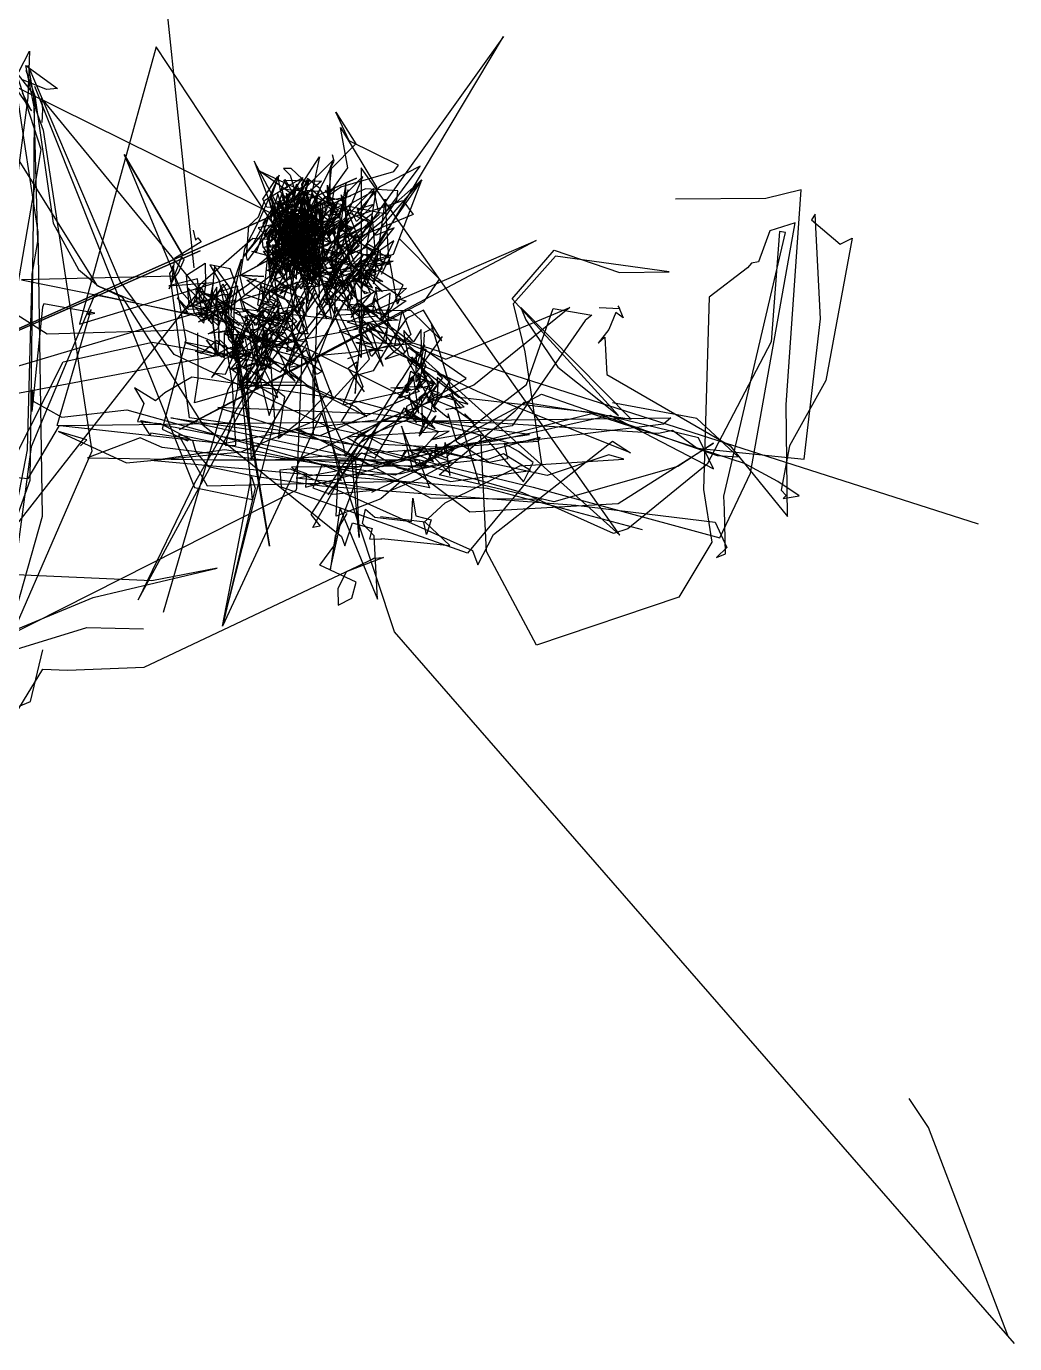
# Model space of a CAD drawing. Header units: millimetres. Extents: x 4845953 to 5827317, y 2078741 to 4456340.
# Drawn here: x 5827025.6 to 5827316.6, y 2078741.2 to 2079129.3 of the extents above; entities that cross this region are included whole.
import ezdxf

# ---------------------------------------------------------------- set-up
doc = ezdxf.new("R2010")
doc.units = ezdxf.units.MM
doc.layers.add('GPX-TRACKS', color=7, linetype='CONTINUOUS')

msp = doc.modelspace()

# ---------------------------------------------------------------- linework, layer by layer
at = {"layer": 'GPX-TRACKS'}
for points in [[(5827075, 2079058.19), (5827049.28, 2079303.8)], [(5826918.72, 2079163.02), (5827112.24, 2079067.11), (5827114.38, 2079066.93), (5827118.24, 2079071.42), (5827121.36, 2079070.18), (5827117.82, 2079068.68), (5827118.1, 2079074.81), (5827115.25, 2079074.91), (5827118.73, 2079076.84), (5827119.41, 2079077.06), (5827120.03, 2079070.37), (5827120.82, 2079069.46), (5827117.45, 2079072.05), (5827112.91, 2079069.81), (5827107.98, 2079072.18), (5827109.65, 2079072.39), (5827108.23, 2079074.22), (5827108.57, 2079071.74), (5827106.57, 2079071.42), (5827113.95, 2079072.01), (5827115.04, 2079070.21), (5827117.72, 2079071.64), (5827112.74, 2079067.06), (5827108.78, 2079064.81), (5827109.05, 2079060.2), (5827107.57, 2079065.57), (5827111.37, 2079062.49), (5827107.48, 2079070.43), (5827109.28, 2079067.73), (5827104.81, 2079066.19), (5827106.26, 2079064.93), (5827110.58, 2079070.38), (5827108.99, 2079069.14), (5827109.14, 2079069.32), (5827108.76, 2079070), (5827109.34, 2079070.2), (5827107, 2079073.55), (5827107.35, 2079070.03), (5827105.13, 2079067.95), (5827107.35, 2079069.24), (5827107.62, 2079071.09), (5827106.06, 2079069.91), (5827103.11, 2079069.98), (5827106.57, 2079068.25), (5827106.59, 2079064.77), (5827104.34, 2079061.29), (5827104.56, 2079063.42), (5827103.4, 2079061.28), (5827107.96, 2079062.21), (5827102.25, 2079065.58), (5827104.33, 2079063.97), (5827105.89, 2079062.04), (5827108.92, 2079065.42), (5827107.87, 2079063.4), (5827105.09, 2079066.49), (5827104.27, 2079064.65), (5827107.37, 2079058.53), (5827112.36, 2079055.39), (5827110.17, 2079065.97), (5827113.56, 2079066.53), (5827106.5, 2079066.21), (5827102.83, 2079071.76), (5827102.19, 2079074.67), (5827107.44, 2079072.65), (5827103.75, 2079073.35), (5827106.37, 2079070.3), (5827102.93, 2079068.83), (5827102.17, 2079066.65), (5827104.51, 2079064.33), (5827107.05, 2079065.19), (5827108.64, 2079061.98), (5827108.61, 2079061.92), (5827111.88, 2079065.56), (5827106.77, 2079066.14), (5827107.92, 2079062.42), (5827106.53, 2079062.33), (5827110.43, 2079068.16), (5827107.91, 2079069.41), (5827117.66, 2079073.44), (5827114.26, 2079076.39), (5827112.86, 2079077.1), (5827103.28, 2079071.6), (5827106.16, 2079070.03), (5827106.11, 2079070.09), (5827105.79, 2079065.28), (5827098.96, 2079056.78), (5827098.99, 2079054.98), (5827102.24, 2079051.97), (5827099.06, 2079054.95), (5827100.97, 2079055.6), (5827102.25, 2079056.27), (5827098.92, 2079064.44), (5827101.93, 2079071.05), (5827102.05, 2079066.96), (5827100.17, 2079066.18), (5827103.71, 2079069.57), (5827107.32, 2079072.2), (5827107.44, 2079067.59), (5827102.9, 2079065.47), (5827102.33, 2079065.7), (5827099.36, 2079068.12), (5827099.76, 2079069.03), (5827101.29, 2079066.76), (5827101.53, 2079063.19), (5827103.85, 2079065.3), (5827105.48, 2079068.89), (5827104.94, 2079073.63), (5827102.56, 2079072.07), (5827097.96, 2079075.97), (5827098.18, 2079076.63), (5827099.67, 2079073.82), (5827097.68, 2079067.64), (5827097.92, 2079066.88), (5827098.66, 2079069.42), (5827102.17, 2079066.59), (5827100.95, 2079064.24), (5827098.04, 2079061.72), (5827104.42, 2079066.84), (5827108.32, 2079070.53), (5827106.31, 2079067.71), (5827103.3, 2079067.57), (5827100.8, 2079067.29), (5827101.28, 2079068.5), (5827102.72, 2079071.37), (5827102.21, 2079079.56), (5827108.49, 2079082.88), (5827103.56, 2079087.43), (5827101.37, 2079087.48), (5827103.26, 2079085.48), (5827104.64, 2079080.9), (5827103.82, 2079075.52), (5827109.15, 2079068.55), (5827105.39, 2079060.13), (5827105.04, 2079067.65), (5827097.96, 2079060.37), (5827105.24, 2079082.93), (5827106.78, 2079077.83), (5827102.25, 2079079.04), (5827104.2, 2079080.45), (5827104.52, 2079078.13), (5827104.45, 2079069.98), (5827103.36, 2079070.92), (5827105.86, 2079077.18), (5827101.79, 2079084.23), (5827100.53, 2079081.06), (5827107.03, 2079084.84), (5827100.69, 2079076.08), (5827098.65, 2079074.24), (5827098.12, 2079076.05), (5827098.9, 2079076.16), (5827098.85, 2079071.03), (5827093.88, 2079069.96), (5827097.06, 2079066.74), (5827095.31, 2079048.91), (5827097.99, 2079052.04), (5827104.51, 2079055.82), (5827108.8, 2079058.34), (5827112.05, 2079072.7), (5827111.08, 2079079.37), (5827099.78, 2079077.08), (5827103.69, 2079072.2), (5827103.31, 2079073.91), (5827102.89, 2079070.42), (5827096.46, 2079061.85), (5827092.03, 2079062.99), (5827093.44, 2079063.14), (5827097.15, 2079073.52), (5827099.14, 2079073.47), (5827100.51, 2079073.83), (5827098.89, 2079071.76), (5827094.92, 2079068.11), (5827089.65, 2079061.64), (5827092.36, 2079065.18), (5827095.39, 2079070.84), (5827097.45, 2079073.48), (5827107.16, 2079078.09), (5827105.41, 2079077.34), (5827102.08, 2079075.13), (5827102.56, 2079079.43), (5827103.32, 2079076.69), (5827098.12, 2079071.05), (5827098.43, 2079070.31), (5827099.22, 2079071.88), (5827108.85, 2079084.09), (5827103.6, 2079067.19), (5827101.32, 2079066.91), (5827104.58, 2079071.38), (5827104.99, 2079072.78), (5827102.62, 2079074.88), (5827100.78, 2079079.77), (5827099.5, 2079076.02), (5827102.07, 2079071.93), (5827098.98, 2079068.04), (5827097.62, 2079073.14), (5827097.74, 2079075.15), (5827095.28, 2079071.21), (5827096.75, 2079066.35), (5827097.53, 2079064.47), (5827097.59, 2079064.78)], [(5827016.29, 2078990.78), (5827036.44, 2079030.5), (5827062.72, 2079036.24), (5827095.04, 2079030.42), (5827072.51, 2079039.82), (5827031.69, 2079038.64), (5827021.74, 2079044.99), (5827028.81, 2079086.01), (5827029.94, 2079093.09), (5827015.89, 2079136.12)], [(5827080.54, 2079034.47), (5827072.17, 2079036.32), (5827083.96, 2079031.73), (5827083.96, 2079039.17), (5827089.15, 2079034.71), (5827090.6, 2079033.4), (5827087.2, 2079036.71), (5827087.63, 2079038.53), (5827090.1, 2079033.44), (5827091.82, 2079001.85), (5827166.08, 2079126.31), (5827092.53, 2079023.46), (5827075.16, 2079018.42), (5827076.17, 2079025.48), (5827076.07, 2079039)], [(5827118.63, 2079063.47), (5827118.96, 2079062.67), (5827108.32, 2079062.44), (5827098.63, 2079062.89), (5827107.96, 2079065.38), (5827110.24, 2079059.34), (5827103.78, 2079066.43), (5827118.33, 2079062.38), (5827115.89, 2079061.77), (5827115.03, 2079061.55), (5827116.01, 2079057.19), (5827115.03, 2079061.55), (5827123.21, 2079040.14), (5826948.8, 2079007.09), (5827076.78, 2079063.24), (5826948.8, 2079007.09), (5827122.82, 2079084.58), (5826948.8, 2079007.09), (5827133.75, 2079062.19), (5827142.07, 2079084.11), (5827118.69, 2079050.56), (5827113.5, 2079053.68), (5827115.48, 2079052.93), (5827142.07, 2079084.11), (5827109.33, 2079055.22), (5827105.31, 2079056.87), (5827105.9, 2079059.42), (5827063.85, 2079123.3), (5827041.24, 2079041.62), (5827088.66, 2079056.02), (5827100.41, 2079062.39), (5827088.66, 2079056.02), (5827095.53, 2079055.61), (5827088.66, 2079056.02), (5827109.39, 2079048.44), (5827110.76, 2079050.76), (5827111.94, 2079049.57), (5827111.6, 2079061.51), (5827110.2, 2079055.74), (5827107.65, 2079061.91), (5827107, 2079070.41), (5827104.76, 2079069.52), (5827108.17, 2079058.33), (5827106.84, 2079071.08), (5827105.07, 2079065.42), (5827106.65, 2079068.55), (5827104.23, 2079066.42), (5827104.2, 2079067.21), (5827114.05, 2079043.17), (5827106.75, 2079055), (5827103.51, 2079066.56), (5827200.35, 2078979.44), (5827124.16, 2079087.63), (5827124.21, 2079031.73), (5827113.51, 2079052.86), (5827108.74, 2079060.94), (5827110.82, 2079058.32), (5827111.97, 2079058.02), (5827108.13, 2079055.79), (5827116.6, 2079062.7), (5827108.13, 2079055.79), (5827109.52, 2079059.91), (5827108.54, 2079068.45), (5827110.4, 2079065.08), (5827107.9, 2079069.96), (5827112.64, 2079056.54), (5827110.26, 2079056.99)], [(5827016.89, 2079103.6), (5827026.51, 2079122.01), (5827026, 2079108.35), (5827018.49, 2079051.32)], [(5826995.78, 2078909.44), (5827026.77, 2078995.65), (5827027.86, 2079088.26), (5827028.02, 2079105.1), (5827025.43, 2079117.79), (5827034.79, 2079111.01), (5827031.58, 2079110.75), (5827024.27, 2079113.67)], [(5827001.84, 2078893.27), (5827030.5, 2078939.9), (5827037.73, 2078939.66), (5827060.29, 2078940.52), (5827123.17, 2078970.33), (5827127.4, 2078972.3), (5827127.97, 2078972.62), (5827130.79, 2078972.83), (5827119.75, 2078968.58), (5827117.31, 2078963.63), (5827117.45, 2078958.81), (5827121.45, 2078960.82), (5827122.7, 2078965.58), (5827112.01, 2078970.57), (5827116.47, 2078976.56), (5827118.01, 2078987.27), (5827129.03, 2078960.51), (5827128.05, 2078979.24), (5827124.59, 2078982.89), (5827125.52, 2078987.11), (5827128.21, 2078984.67), (5827139.02, 2078983.46), (5827139.39, 2078990.32), (5827140.34, 2078985.14), (5827144.78, 2078983.93), (5827143.41, 2078979.63), (5827142.61, 2078983.1), (5827148.91, 2078988.92), (5827170.95, 2078999.83), (5827201.5, 2079001.77), (5827197.14, 2079003.04), (5827178.97, 2078996.98), (5827115.31, 2079010.92), (5827069.08, 2079032.67), (5827053.22, 2079054.11), (5827026.13, 2079117.84), (5827028.41, 2079104.78), (5827030.51, 2079098.78), (5827044.9, 2079004.18), (5827010.73, 2078925.77)], [(5827023.17, 2079115.04), (5827027.66, 2079109.23), (5827028.85, 2079065.9), (5827027.26, 2079056.36), (5827025.8, 2079004.55), (5827015.08, 2078949.31)], [(5827025.42, 2079116.42), (5827028.08, 2079108.88), (5827033.45, 2079071.34), (5827040.93, 2079057.67), (5827046.86, 2079052.74), (5827053.84, 2079049.58), (5827077.6, 2079011.9), (5827118.39, 2078978.99), (5827119.38, 2078976.28), (5827121.64, 2078983.06), (5827127.42, 2078981.39), (5827126.69, 2078978.3), (5827130.04, 2078978.19), (5827130.2, 2078978.4), (5827150.26, 2078976.38), (5827143.02, 2078983.24), (5827129.9, 2078984.81)], [(5827006.34, 2078900.03), (5827030.34, 2078984.97), (5827029.1, 2079068.67), (5827022.71, 2079110.75), (5827027.14, 2079104.45), (5827024.5, 2079109.67)], [(5827028.03, 2079111.72), (5827075.14, 2078993.43), (5827092.17, 2078989.94), (5827088.05, 2079032.24), (5827097.17, 2078976.15), (5827086.41, 2079039.45), (5827086.26, 2079032.16), (5827083.97, 2079031.36), (5827080.16, 2079025.87), (5827081.4, 2079027.18), (5827084.29, 2079026.81), (5827087.56, 2079034.63), (5827086.28, 2079035.94), (5827085.89, 2079041.81), (5827045.74, 2079050.35), (5827026.98, 2079005.47), (5827017.78, 2078936.91), (5827023.28, 2078928.91), (5827026.84, 2078930.38), (5827030.44, 2078945.64)], [(5827316.63, 2078741.2), (5827133.97, 2078950.93), (5827112.63, 2079015.56), (5827083.39, 2078952.65), (5827091.9, 2078996.66), (5827092.95, 2078993.28), (5827083.39, 2078952.65), (5827098.76, 2079013.52), (5827097.73, 2079029.13), (5827094.96, 2079038.72), (5827096.74, 2079038.28), (5827095.38, 2079036), (5827089.89, 2079038.39), (5827086.91, 2079031.93), (5827092.97, 2079037.46), (5827097.32, 2079036.13), (5827088.07, 2079022.6), (5827093.54, 2079027.65), (5827099.15, 2079030.5), (5827102.12, 2079029.33), (5827106.39, 2079032.74), (5827108.42, 2079036.32), (5827102.76, 2079037.1), (5827100.77, 2079041.21), (5827104.12, 2079039.14), (5827113.67, 2079017.18), (5827118.8, 2079006.2), (5827119.55, 2079002.64), (5827123.71, 2079009.22), (5827126.31, 2079010.38), (5827122.36, 2079007.48), (5827130.62, 2079013.23), (5827164.2, 2079012.54), (5827211.72, 2079009.46), (5827215.9, 2079010.36), (5827223.15, 2079005.06), (5827254.68, 2079001.85), (5827259.42, 2079043.15), (5827257.93, 2079074.03), (5827256.8, 2079072.29), (5827265.27, 2079065.19), (5827268.74, 2079066.96), (5827261.04, 2079024.98), (5827250.32, 2079005.74), (5827247.91, 2078992.71), (5827249.33, 2078991.12), (5827248.48, 2078990.26), (5827253.19, 2078991.03), (5827246.86, 2078995.27), (5827237.08, 2079000.57), (5827192.17, 2079015.18), (5827152.68, 2079005.28), (5827140.67, 2078999.74), (5827136.07, 2079011.57), (5827139.34, 2078998.86), (5827156.18, 2078986.28), (5827199.87, 2078988.78), (5827227.95, 2079006.56), (5827217.45, 2078999.62), (5827180.93, 2078989.21), (5827147.19, 2078997.24), (5827169.53, 2079016.04), (5827172.16, 2079018.63), (5827203.7, 2079013.59), (5827171.23, 2079046.51), (5827172.68, 2079042.84), (5827182.09, 2079028.94), (5827200, 2079014.66), (5827168.62, 2079049.05), (5827181.04, 2079063.39), (5827200.24, 2079056.85), (5827214.91, 2079057.01), (5827181.43, 2079061.61), (5827168.96, 2079047.57), (5827172.4, 2079033.45), (5827177.29, 2079000.47), (5827155.48, 2078974.15), (5827100.75, 2078993.6), (5827100.32, 2078998.71), (5827103.32, 2078998.97), (5827157.03, 2078974.9), (5827158.59, 2078970.63), (5827163.2, 2078979.61), (5827198.2, 2079007.1), (5827203.48, 2079003.71), (5827158.45, 2079021.77), (5827134.06, 2079033.35), (5827126.9, 2079041.79), (5827080.32, 2079046.98), (5827030.08, 2079108.16), (5827030.4, 2079104.8), (5827030.19, 2079100.99)], [(5827107.16, 2079079.1), (5827100.87, 2079070.01), (5827118.2, 2079082.07), (5827133.81, 2079086.57), (5827135.22, 2079088.43), (5827120.7, 2079095.61), (5827116.72, 2079104.04), (5827122.62, 2079094.68), (5827115.36, 2079087.38), (5827114.39, 2079077.7), (5827114.28, 2079082.56), (5827115.08, 2079077.26), (5827115.03, 2079087.51), (5827115.92, 2079089.93), (5827107.75, 2079081.62), (5827108.9, 2079072.92), (5827112.08, 2079081.42), (5827108.4, 2079084.47), (5827102.28, 2079069.94), (5827102.9, 2079064.59), (5827104.78, 2079063.99), (5827107.6, 2079065.05), (5827108.08, 2079068.18), (5827106.78, 2079068.58), (5827110.12, 2079069.2), (5827111.44, 2079074.75), (5827107.02, 2079065.89), (5827109.74, 2079064.85), (5827113.48, 2079068.11), (5827117.15, 2079077.09), (5827119.26, 2079076.79), (5827120.35, 2079081.19), (5827117.55, 2079072.93), (5827105.22, 2079069.72), (5827101.94, 2079071.48), (5827111.17, 2079068.66), (5827107.63, 2079065.08), (5827105.73, 2079058.6), (5827104.95, 2079060.81), (5827107.89, 2079065.29), (5827103.12, 2079064.28), (5827112.03, 2079068.88), (5827108.43, 2079072.08), (5827106.91, 2079076.09), (5827098.16, 2079069.74), (5827100.55, 2079067.21), (5827102.75, 2079062.42), (5827105.53, 2079060.53), (5827105, 2079059.53), (5827107.81, 2079056.93), (5827104.35, 2079057.78), (5827107.08, 2079067.57), (5827118.82, 2079064.84), (5827115.22, 2079062.15), (5827124.73, 2079085.14), (5827115.03, 2079075.16), (5827111.07, 2079071.65), (5827109.67, 2079069.09), (5827109.65, 2079069.37), (5827104.21, 2079071.82), (5827108.63, 2079069.79), (5827108.62, 2079066.58), (5827105.81, 2079066.77), (5827103.49, 2079062.86), (5827111.53, 2079060.78), (5827112.55, 2079067.4), (5827111.78, 2079067.73), (5827106.74, 2079060.68), (5827110.97, 2079069.76), (5827109.98, 2079072.47), (5827104.83, 2079075.56), (5827114.53, 2079068.06), (5827115.28, 2079065.54), (5827112.04, 2079068.24), (5827108.32, 2079071.66), (5827111.42, 2079072.74), (5827106.3, 2079065.39), (5827107.22, 2079071.07), (5827108.87, 2079073.78), (5827103.11, 2079069.95), (5827108.3, 2079069.03), (5827106.68, 2079082.86), (5827111.94, 2079090.85), (5827108.67, 2079075.8), (5827104.02, 2079061.63), (5827107.97, 2079064.62), (5827108.59, 2079078.82), (5827111.35, 2079067.8), (5827114.74, 2079077.51), (5827107.18, 2079074.74), (5827109.75, 2079073.61), (5827106.77, 2079080.73), (5827100.79, 2079081.39), (5827102.68, 2079073.05), (5827100.01, 2079071.89), (5827105.76, 2079069.98), (5827108.73, 2079070.98), (5827103.52, 2079067.11), (5827108.71, 2079070.15), (5827107.05, 2079080.51), (5827099.44, 2079066.29), (5827102.12, 2079068.82), (5827103.91, 2079075.03), (5827101.02, 2079068.11), (5827109.92, 2079073.42), (5827109.45, 2079062.05), (5827107.75, 2079066.91), (5827100.16, 2079066.94), (5827099.75, 2079061.31), (5827102.13, 2079064.03), (5827100.51, 2079060.43), (5827100.67, 2079058.84), (5827107.1, 2079065.22), (5827110.66, 2079063.36), (5827108.3, 2079058.57), (5827099.61, 2079061.71), (5827107.58, 2079062.95), (5827110.52, 2079063.55), (5827106.17, 2079062.16), (5827105.11, 2079064.23), (5827103.19, 2079064.03), (5827105.98, 2079058.41), (5827108.17, 2079062.38), (5827106.86, 2079064.4), (5827104.62, 2079065.64), (5827105.14, 2079061.18), (5827104.56, 2079059.18), (5827101.44, 2079058.43), (5827099.3, 2079062.39), (5827098.15, 2079065.01), (5827097.98, 2079062.02), (5827101.35, 2079065.14), (5827101.37, 2079064.75), (5827102.41, 2079066.06), (5827099.24, 2079061.11), (5827104, 2079060.99), (5827102.78, 2079063.77), (5827106.4, 2079065.2), (5827110.08, 2079060.11), (5827105.9, 2079057.25), (5827107.18, 2079059.02), (5827107.31, 2079061.37), (5827107.93, 2079060.68), (5827106.5, 2079061.2), (5827106.86, 2079062.57), (5827109.41, 2079063.79), (5827106.18, 2079061.61), (5827106.71, 2079060.62)], [(5827113.56, 2079081.11), (5827116.65, 2079076.43), (5827110.78, 2079065.07), (5827114.93, 2079073.08), (5827116.35, 2079081.65), (5827115.16, 2079080.43), (5827120.28, 2079087.63), (5827118.1, 2079099.55), (5827128.71, 2079081.93), (5827125.96, 2079065.34), (5827129.81, 2079063.08), (5827129.77, 2079060.46), (5827130.34, 2079059.95), (5827130.29, 2079057.82), (5827117.89, 2079052.72), (5827108.61, 2079063.11), (5827114.28, 2079064.83), (5827114.51, 2079065.01), (5827124.46, 2079072.12), (5827123.11, 2079075.45), (5827127.88, 2079076.95), (5827122.84, 2079071.88), (5827120.58, 2079076.39), (5827131.19, 2079074.24), (5827141.56, 2079088.18), (5827129.54, 2079081.97), (5827118.47, 2079069.43), (5827120.67, 2079072.79), (5827136.45, 2079078.02), (5827139.48, 2079073.89), (5827122.77, 2079066.91), (5827117.33, 2079069.91), (5827116.54, 2079055.28), (5827110.9, 2079057.65), (5827117.22, 2079067.84), (5827118.92, 2079072.07), (5827121.86, 2079062.39), (5827118.61, 2079064.69), (5827129.45, 2079074.04), (5827127.84, 2079081.59), (5827114.29, 2079067.54), (5827116.85, 2079070.93), (5827110.04, 2079070), (5827111.51, 2079080.64), (5827107.97, 2079080.97), (5827099.81, 2079076.11), (5827092.67, 2079089.61), (5827100.47, 2079069.16), (5827113.77, 2079068.99), (5827115.36, 2079065.66), (5827124.38, 2079069.98), (5827111.12, 2079061.28), (5827116.16, 2079060.51), (5827130.64, 2079072.24), (5827134.74, 2079078.15), (5827135.03, 2079080.86), (5827125.49, 2079081.43), (5827103.78, 2079071.52), (5827106.3, 2079066.21), (5827110.77, 2079061.56), (5827114.95, 2079063.65), (5827105.33, 2079045.06), (5827103.86, 2079048.82), (5827103.4, 2079051.76), (5827104.49, 2079059.45), (5827107.56, 2079065.39), (5827108.64, 2079064.05), (5827112.47, 2079071.16), (5827111.81, 2079065.99), (5827105.26, 2079059.04), (5827112.17, 2079063.11), (5827109.7, 2079062.13), (5827109.05, 2079064.32), (5827110.43, 2079059), (5827104.25, 2079057.93), (5827111.51, 2079064.01), (5827119.29, 2079067.73), (5827120.43, 2079063.67), (5827119.7, 2079066.01), (5827119.69, 2079083.01), (5827118.65, 2079076.81), (5827117.62, 2079073.78), (5827109.48, 2079063.54), (5827109.78, 2079063.2), (5827093.66, 2079045.1), (5827116.27, 2079089.59), (5827115.73, 2079091.43)], [(5827057.44, 2079048.27), (5827046.53, 2079052.84), (5827018.83, 2079097.18)], [(5827054.41, 2079091.58), (5827071.78, 2079061.74), (5827054.41, 2079091.58), (5827071.22, 2079051.17), (5827076.15, 2079045.62), (5827086.92, 2079048.77), (5827086.35, 2079035.91), (5827085.27, 2079037.16), (5827084.04, 2079043.47), (5827086.22, 2079051.41), (5827081.03, 2079058.71), (5827079.89, 2079046.93), (5827076.85, 2079044.08), (5827076.24, 2079045.25), (5827077.42, 2079043.88), (5827076.03, 2079054.99), (5827067.58, 2079052.84), (5827080.66, 2079053.9), (5827079.06, 2079046.04)], [(5827041.56, 2079005.75), (5827043.44, 2079007.51), (5827035.08, 2079009.97), (5827055.1, 2079000.7), (5827088.9, 2079003.93), (5827109.73, 2079012.76), (5827126.7, 2079031.3), (5827124, 2079039.45), (5827123.47, 2079047.76), (5827139.39, 2079035.99), (5827120.64, 2079033.09), (5827111.02, 2079032.29), (5827115.73, 2079020), (5827115.13, 2079022), (5827106.34, 2079013.12), (5827099.86, 2079007.91), (5827101.75, 2079020.16), (5827092.42, 2079027.34), (5827091.09, 2079028.69), (5827088.72, 2079024.44), (5827088.9, 2079024.44), (5827106.72, 2079024.58), (5827095.76, 2079031.99), (5827097.44, 2079028.47), (5827094.44, 2079030.59), (5827086.34, 2079028.1), (5827089.56, 2079025.85), (5827099.65, 2079019.96), (5827098.77, 2079022.06), (5827094.54, 2079030.49), (5827100.44, 2079027.48), (5827113.09, 2079043.77), (5827119.64, 2079052.13), (5827127.79, 2079062.7), (5827094.19, 2079086.74), (5827126.37, 2079071.71), (5827123.3, 2079065.74)], [(5827102.72, 2079076.89), (5827090.7, 2079060.37), (5827090.43, 2079061.56), (5827091.15, 2079070.52), (5827094.01, 2079073.19), (5827095.85, 2079078.09), (5827100.2, 2079080.79), (5827104, 2079076.31), (5827105.3, 2079082.32), (5827100.06, 2079077.17), (5827096.47, 2079066.48), (5827099.22, 2079070.78), (5827097.17, 2079077.63), (5827100.08, 2079085.47), (5827094.06, 2079072.06), (5827089.85, 2079063.81), (5827088.49, 2079055.6), (5827089.65, 2079050.48), (5827097.1, 2079047.89), (5827095.66, 2079050.64), (5827090.54, 2079054.57), (5827093.34, 2079054.99), (5827083.31, 2079047.82), (5827089.37, 2079052.31)], [(5827093.66, 2079045.1), (5827104.77, 2079074), (5827104.04, 2079073.84), (5827106.32, 2079072.41), (5827106.54, 2079077.5), (5827108.81, 2079077.5), (5827110.69, 2079073.92), (5827105.1, 2079069.72), (5827105.69, 2079068.21), (5827103.35, 2079068.45), (5827102.72, 2079067.28), (5827101.3, 2079068.26), (5827100.17, 2079069.26), (5827103.36, 2079070.89), (5827103.3, 2079065.46), (5827104.94, 2079065.36), (5827103.79, 2079061.45), (5827102.93, 2079069.99), (5827105.41, 2079065.11), (5827108.73, 2079062.49), (5827105.62, 2079068.34), (5827105.75, 2079067.54), (5827101.67, 2079065.84), (5827098.96, 2079064.29), (5827101.82, 2079068.89), (5827103.14, 2079071.39), (5827100.28, 2079069.78), (5827107.36, 2079067.44), (5827112.04, 2079070.38), (5827109.62, 2079068.27), (5827108.06, 2079065.38), (5827104.51, 2079069.64), (5827105.71, 2079070.07), (5827107.31, 2079075.89), (5827108.15, 2079075.23), (5827106.8, 2079071.21), (5827109.09, 2079075.42), (5827106.76, 2079072.67), (5827101.81, 2079076.7), (5827099.58, 2079077.21), (5827100.92, 2079075.44), (5827099.6, 2079077.82), (5827102.21, 2079076.63), (5827103.17, 2079070.2), (5827102.75, 2079066.39), (5827097.93, 2079069.41), (5827096.66, 2079064.95), (5827099.21, 2079067.27), (5827099.8, 2079069.58), (5827103.13, 2079069.83), (5827101.86, 2079070.32), (5827100.33, 2079073.99), (5827106.72, 2079074.32), (5827105.88, 2079075.96), (5827096.45, 2079076.06), (5827095.25, 2079078.38), (5827099.7, 2079085.08), (5827100.35, 2079080.91), (5827102.62, 2079081.93), (5827101.46, 2079083.97), (5827112.52, 2079083.73), (5827106.21, 2079078.18), (5827104.54, 2079075.87), (5827107.4, 2079083.73)], [(5827109.95, 2079055.72), (5827075.14, 2078994.72), (5827058.53, 2078960.4), (5827088.77, 2079016.08), (5827094.74, 2079025.24), (5827105.23, 2079053.42), (5827104.07, 2079046.34), (5827103.78, 2079038.54), (5827105.52, 2079034.38), (5827098.02, 2079034.77), (5827105.45, 2079036.73), (5827123.09, 2079059.06), (5827124.98, 2079062.19), (5827116.89, 2079054.97), (5827112.29, 2079046.51), (5827111.88, 2079046.98), (5827113.58, 2079050.47), (5827115.2, 2079046.8), (5827118.32, 2079057.07), (5827122.42, 2079057.43), (5827114.57, 2079048.99), (5827118.04, 2079051.71), (5827123.21, 2079057.9), (5827116.66, 2079061.42), (5827108.37, 2079060.24), (5827108.66, 2079054.59), (5827113.22, 2079057.56), (5827119.55, 2079059.85), (5827121, 2079060.27), (5827119.65, 2079065.89), (5827122.41, 2079059.2), (5827128.38, 2079062.32), (5827127.48, 2079074.09), (5827121.3, 2079069.42), (5827119.29, 2079066.66), (5827113.69, 2079052.27), (5827116.63, 2079053.67), (5827116.37, 2079045.1), (5827117.27, 2079045.81), (5827121.2, 2079045.9), (5827123.27, 2079048.13), (5827120.33, 2079055.65), (5827116.76, 2079056.9), (5827114.86, 2079052.37), (5827117.6, 2079060.36), (5827122.69, 2079067.71), (5827119.44, 2079059.52), (5827114.85, 2079060.51), (5827118.4, 2079063.23), (5827120.3, 2079071.82), (5827118.34, 2079079.68), (5827123.99, 2079065.36), (5827132.34, 2079061.19), (5827131.29, 2079078.39), (5827127.84, 2079053.45), (5827133.85, 2079066.18), (5827129.05, 2079062.76), (5827125.76, 2079053.05), (5827121.76, 2079055.49), (5827123.1, 2079047.13), (5827120.89, 2079047.4), (5827114.14, 2079055.1), (5827111.72, 2079056.16), (5827109.41, 2079056.56), (5827111.33, 2079058.52), (5827118.14, 2079057.66), (5827117.79, 2079057.97), (5827119.44, 2079052.1), (5827115.08, 2079059.32), (5827112.71, 2079064.75), (5827110.58, 2079070.53), (5827110.89, 2079063.45), (5827114.33, 2079047.31), (5827112.86, 2079049.12), (5827118.75, 2079048.52), (5827121.79, 2079049.15), (5827120.86, 2079050.39), (5827119.82, 2079055.33), (5827123.2, 2079048.2), (5827121.27, 2079043.51), (5827127.09, 2079050.42), (5827124.44, 2079056.65), (5827126.48, 2079056.72), (5827130.58, 2079054.12), (5827126.31, 2079054.68), (5827125.27, 2079056.45), (5827126.3, 2079057.67), (5827128.53, 2079057.83), (5827128.49, 2079061.59), (5827125.43, 2079055.95), (5827124.16, 2079051.56), (5827126.29, 2079050.84), (5827125.35, 2079050.49), (5827122, 2079054.82), (5827127.58, 2079052.27), (5827123.88, 2079057.64), (5827128.49, 2079057.4), (5827120.98, 2079055.54), (5827118.47, 2079053.86), (5827123.01, 2079055.89), (5827125.05, 2079058.98), (5827122.67, 2079058.61), (5827126.78, 2079061.69), (5827129.7, 2079064.67), (5827133.89, 2079070), (5827128.44, 2079067.75), (5827125.61, 2079072.79), (5827122.91, 2079074.63), (5827127.4, 2079071.62), (5827125.89, 2079067.6), (5827120.33, 2079061.97), (5827121.21, 2079057.4), (5827120.44, 2079062.06), (5827125.78, 2079064.31), (5827125.86, 2079065.43), (5827125.89, 2079060.18), (5827123.83, 2079059.68), (5827125.17, 2079057.52), (5827127.21, 2079055.45), (5827135.74, 2079049.66), (5827134.85, 2079047.46), (5827132.47, 2079061.31), (5827124.36, 2079058.54), (5827121.97, 2079058.72), (5827122.62, 2079057.73), (5827120.53, 2079060.53), (5827115.76, 2079068.64), (5827119.44, 2079060.34), (5827117.43, 2079058.5), (5827113.71, 2079051.72), (5827128.59, 2079056.3), (5827125.76, 2079059.06), (5827124.32, 2079058.88), (5827122.77, 2079055.56)], [(5827121.08, 2079079.25), (5827113.26, 2079077.73), (5827113.73, 2079074.55), (5827107.91, 2079077.46), (5827108.71, 2079074.36), (5827108.46, 2079080.72), (5827100.35, 2079076.76), (5827100.19, 2079078.48), (5827099.62, 2079079.98), (5827097.61, 2079072.71), (5827098.27, 2079070.8), (5827099.63, 2079067.9), (5827095.67, 2079067.75), (5827097.2, 2079070.55), (5827102.05, 2079067.78), (5827103.3, 2079065.49), (5827105.34, 2079069.32), (5827108.38, 2079066.86), (5827106.72, 2079068.03), (5827104.66, 2079064.18), (5827105.5, 2079066.54), (5827106.88, 2079068.55), (5827106.39, 2079077.23), (5827106.52, 2079077.65), (5827112.27, 2079054.78), (5827124.66, 2079023.26), (5827118.26, 2079012.95), (5827130.22, 2079006.19), (5827148.4, 2079005.32), (5827173.79, 2079009.04), (5827127.69, 2079015.13), (5827081.96, 2079017.01), (5827115.15, 2079006.53), (5827144.56, 2078990.43), (5827177.42, 2078990.06)], [(5827111.98, 2079081.24), (5827123.6, 2079064.57), (5827116.42, 2079058.61), (5827116.92, 2079061.74), (5827119.18, 2079077.74), (5827113.64, 2079079.16), (5827111.23, 2079076.47), (5827103.36, 2079073.18), (5827099.75, 2079070.58), (5827100.79, 2079072.11), (5827100.85, 2079067.08), (5827103.55, 2079074.67), (5827100.92, 2079073.12), (5827098.83, 2079069.2), (5827098.92, 2079065.66), (5827104.08, 2079071.45), (5827100.88, 2079064.24), (5827100.78, 2079066.41), (5827105.76, 2079072.27), (5827100.56, 2079069.8), (5827099.97, 2079076.74), (5827103.16, 2079074.07), (5827105.06, 2079071.43), (5827103.4, 2079073.76), (5827103.56, 2079070.89), (5827102.93, 2079066.75), (5827103.92, 2079070.21), (5827100.21, 2079078.41), (5827102.96, 2079068.98), (5827108.16, 2079068.12), (5827102.94, 2079058.76), (5827102.54, 2079065.18), (5827104.79, 2079066.34), (5827104.09, 2079064.68), (5827106.38, 2079061.48), (5827106.71, 2079071.97), (5827106.82, 2079075.32), (5827107.42, 2079080.41), (5827106.51, 2079077.19), (5827102.93, 2079063.4), (5827104.55, 2079057.65), (5827105.84, 2079058.78), (5827103.89, 2079075.24), (5827103.83, 2079075.58), (5827101.3, 2079072.1), (5827104.42, 2079062.63), (5827099.75, 2079065.43), (5827099.86, 2079068.14), (5827105.67, 2079067.27), (5827103.27, 2079068.42), (5827104.73, 2079071.13), (5827104.28, 2079066.32), (5827101.7, 2079064.65), (5827103.15, 2079066.47), (5827105.68, 2079062.57), (5827102.37, 2079057), (5827097.94, 2079060.62), (5827098.43, 2079058.01), (5827099, 2079058.49), (5827101.34, 2079056.36), (5827096.28, 2079057.43), (5827098.39, 2079058.32), (5827100.29, 2079063.83), (5827101.21, 2079061.46), (5827101.55, 2079064.96), (5827109.24, 2079066.17), (5827109.53, 2079066.47), (5827103.07, 2079064.25), (5827097.76, 2079056.23), (5827107.55, 2079061.64), (5827110.9, 2079065.74), (5827112.33, 2079059.38), (5827104.49, 2079051.24), (5827101.81, 2079052.99), (5827100.27, 2079050.49), (5827103.37, 2079052.61), (5827111.31, 2079052.76), (5827124.9, 2079058.16), (5827102.88, 2079062.6), (5827107.96, 2079055.74), (5827106.55, 2079051.93), (5827105.32, 2079053.94), (5827098.25, 2079050.57), (5827103.45, 2079059.05), (5827099.11, 2079060.77), (5827097.61, 2079054.4), (5827099.75, 2079060.33), (5827099.72, 2079060.09), (5827105.15, 2079063.71), (5827118, 2079073.92), (5827112.15, 2079073.64), (5827112.59, 2079073.02), (5827109.41, 2079081.43), (5827114.55, 2079076.97), (5827117.35, 2079075.28), (5827117.44, 2079075.49), (5827114.42, 2079068.73)], [(5827110.73, 2079053.66), (5827108.27, 2079069.55), (5827104.08, 2079061.23), (5827103.72, 2079060.81), (5827106.48, 2079056.29), (5827106.59, 2079055.5), (5827108.26, 2079053.9), (5827109.09, 2079059.95), (5827110.2, 2079059.8), (5827112, 2079059.15), (5827112.41, 2079058.38), (5827107.78, 2079058), (5827111.69, 2079062.21), (5827112.05, 2079058.05), (5827109.26, 2079059.76), (5827109.97, 2079060.88), (5827110.85, 2079060.79), (5827108.29, 2079054.02), (5827107.95, 2079044.17), (5827103.97, 2079052.63), (5827104.68, 2079057.74), (5827108.22, 2079060.52), (5827105.01, 2079062.25), (5827108.56, 2079057.8), (5827110.46, 2079063.12), (5827112.36, 2079069.03), (5827112.27, 2079074.37), (5827110.29, 2079075.97), (5827114.49, 2079073.67), (5827116.71, 2079068.34), (5827108.46, 2079070.28), (5827103.74, 2079071.92), (5827105.37, 2079069.65), (5827099.76, 2079062.83), (5827102.34, 2079057), (5827104.3, 2079057.81), (5827107.84, 2079058.09), (5827106.18, 2079058.28), (5827105.07, 2079065.45), (5827104.76, 2079072.45), (5827106.16, 2079070.92), (5827108.18, 2079060.95), (5827121.22, 2079052.7), (5827109.55, 2079054.97), (5827106.38, 2079055.14), (5827106.24, 2079054.77), (5827104.45, 2079051.49), (5827097.96, 2079055.07), (5827096.48, 2079065.66), (5827098.81, 2079067.22), (5827101.87, 2079059.3), (5827099.13, 2079061.9), (5827098.78, 2079060.75), (5827099.17, 2079062.48), (5827098.04, 2079063.42), (5827103.62, 2079059.93), (5827108.82, 2079060.02), (5827107.17, 2079055.48), (5827112.07, 2079052.92), (5827110.43, 2079056.04), (5827111.89, 2079061.99), (5827114.06, 2079057.94), (5827109.66, 2079054.2), (5827109.37, 2079056.01), (5827107.04, 2079055.21), (5827107.46, 2079051.91), (5827108.47, 2079047.64), (5827108.9, 2079052.21), (5827106.78, 2079056.22), (5827104.55, 2079061.86), (5827103.13, 2079057.17), (5827103.17, 2079054.85), (5827105.59, 2079063.24), (5827107.22, 2079057.43), (5827111.12, 2079059.54), (5827106.5, 2079059.22), (5827109.37, 2079060.04), (5827110.17, 2079057.48), (5827109.57, 2079053.47), (5827108.58, 2079053.59), (5827111.15, 2079056.42), (5827113.28, 2079059.91), (5827115.85, 2079060.03), (5827112.28, 2079061.31), (5827113.77, 2079070), (5827116.35, 2079076.62), (5827114.16, 2079077.68), (5827109.03, 2079076.06), (5827108.07, 2079073.95), (5827113.42, 2079070.92), (5827121.56, 2079077.35), (5827127.95, 2079080.85), (5827123.94, 2079074.33), (5827112.78, 2079076.98), (5827112.77, 2079058.98), (5827111.83, 2079056.5), (5827106.22, 2079059.04), (5827101.93, 2079058.72)], [(5827118.26, 2078995.44), (5827097.59, 2079079.36), (5827102.04, 2079068.27), (5827099.17, 2079070.78), (5827099.3, 2079070.84), (5827102.87, 2079076.52), (5827102.17, 2079080.17), (5827102.72, 2079076.89)], [(5827194.27, 2079046.47), (5827200.33, 2079046.2), (5827199.9, 2079046.94), (5827201.35, 2079043.49), (5827199.17, 2079045.04), (5827197.16, 2079040.02), (5827193.96, 2079036.01), (5827195.92, 2079037.79), (5827196.58, 2079026.79), (5827232.85, 2079005.74), (5827249.79, 2078984.89), (5827249.4, 2079017.82), (5827253.74, 2079081.21), (5827243.34, 2079078.6), (5827216.72, 2079078.39)], [(5827116.48, 2079069.41), (5827093.62, 2079058.89), (5827098.81, 2079063.22), (5827101.88, 2079069.31), (5827097.23, 2079069.52), (5827101.13, 2079061.15), (5827101.71, 2079063.27), (5827099.69, 2079061.86), (5827105.16, 2079054.89), (5827105.22, 2079058.34), (5827108.01, 2079059.83), (5827102.25, 2079059.45), (5827102.19, 2079053.96), (5827095.48, 2079063.06), (5827101.06, 2079062.4), (5827106.98, 2079064.21), (5827108.42, 2079064.54), (5827095.48, 2079064.19), (5827100.17, 2079056.84), (5827100.87, 2079056.76), (5827101.92, 2079061.41), (5827102.1, 2079064.82), (5827103.68, 2079069.48), (5827106.79, 2079066.66), (5827103.07, 2079064.16), (5827100.46, 2079060.47), (5827100.1, 2079064.2), (5827101.67, 2079060.53), (5827104.9, 2079061.7), (5827101.22, 2079066), (5827103.39, 2079064.06), (5827102.47, 2079063.29), (5827102.77, 2079064.47), (5827109.45, 2079060), (5827113.87, 2079068.75), (5827109.15, 2079065.32), (5827107.31, 2079072.51), (5827106.62, 2079064.07), (5827102.9, 2079061.23), (5827113.47, 2079060.55), (5827112.27, 2079077.72), (5827111.96, 2079072.27), (5827106.86, 2079074.87), (5827108.52, 2079073.64), (5827106.71, 2079067.76), (5827099.48, 2079064.85), (5827095.33, 2079064.19), (5827095.1, 2079066.21), (5827097.06, 2079068.73), (5827100.23, 2079066.57), (5827106.48, 2079069.66), (5827110.81, 2079076.51), (5827111.23, 2079068.05), (5827113.37, 2079068.85), (5827112.05, 2079069.77), (5827103.91, 2079068.87), (5827107.46, 2079064.42), (5827110.39, 2079072.83), (5827101.2, 2079072.32), (5827103.78, 2079068.53)], [(5827115.24, 2079075.49), (5827111.25, 2079071.07), (5827109.27, 2079067.06), (5827109.03, 2079068.8), (5827098.62, 2079075.04), (5827097.89, 2079078.04)], [(5826997.27, 2078998.62), (5827026.15, 2078996.12), (5827035.35, 2079011.76), (5827215.43, 2079014.01), (5827213.19, 2079012.08), (5827167.86, 2079006.5), (5827123.54, 2079018.71), (5827074.31, 2079026.01), (5827066.41, 2079021.32), (5827063.63, 2079019.01), (5827057.4, 2079022.85), (5827060.19, 2079018.21), (5827058.34, 2079012.91), (5827065.13, 2079012.32), (5827074.49, 2079007.3), (5827075.52, 2079003.95), (5827079.19, 2078999.68), (5827093.46, 2078996.71), (5827112.63, 2078993.93), (5827187.43, 2078988.26), (5827228.42, 2078983.24), (5827231.92, 2078975.83), (5827228.82, 2078972.88), (5827231.5, 2078973.89), (5827231.23, 2078986.98), (5827230.95, 2078990.9), (5827249.12, 2079068.57), (5827247.42, 2079068.92), (5827244.91, 2079036.42), (5827226.06, 2079000.32), (5827202.76, 2078981.3), (5827198.49, 2078979.88), (5827171.79, 2078991.91), (5827113.71, 2079008.39), (5827073.69, 2079014), (5827067.82, 2079056.5), (5827068.47, 2079057.37), (5827068.76, 2079058.74), (5827072.61, 2079036.82), (5827065.62, 2079010.69), (5827073.02, 2079007.19), (5827073.57, 2079007.84), (5827062.24, 2079009.49), (5827062.05, 2079008.86), (5827059.33, 2079013.23), (5827115.18, 2079002.26), (5827124.09, 2079001.98), (5827135.69, 2078999.99), (5827141.45, 2078999.42), (5827172.84, 2079023.77), (5827180.7, 2079046.19), (5827192.14, 2079044.26), (5827190.19, 2079042.66), (5827168.67, 2079011.67), (5827144.92, 2079007.48), (5827150.13, 2079010.07), (5827119.99, 2079008.33), (5827135.09, 2078999.21), (5827150.57, 2078995.26), (5827174.09, 2078998.5), (5827166.07, 2079003.4), (5827161.75, 2079001.79), (5827150.73, 2079000.63), (5827139.41, 2078998.49), (5827068.1, 2079013.99), (5827123.93, 2079005.8), (5827174.81, 2078993.6), (5827229.82, 2078978.66), (5827238.8, 2078997.69), (5827251.96, 2079071.43), (5827244.52, 2079069.11), (5827241.25, 2079059.91), (5827239.12, 2079059.57), (5827237.96, 2079058.19), (5827226.63, 2079049.56), (5827225.03, 2078992.9), (5827227.47, 2078977.4), (5827217.73, 2078961.16), (5827175.84, 2078947.02), (5827161.09, 2078974.65), (5827159.45, 2079009.02), (5827134.23, 2078997.09), (5827083.95, 2079004.57), (5827063.21, 2079001.44), (5827111.9, 2078997.03), (5827135.96, 2078997.63), (5827176.85, 2079008.26), (5827176.32, 2079007.02), (5827152.91, 2079005.4), (5827096.25, 2079001.43), (5827065.57, 2079005.2), (5827059.16, 2079008.07), (5827043.59, 2079002.2), (5827080.65, 2079001.63), (5827141.22, 2079001.65), (5827144.28, 2078993.37), (5827070.4, 2079008.96), (5827078.83, 2078993.92), (5827135.98, 2078995.34), (5827129.95, 2078990.12), (5827116.8, 2078984.98), (5827117.47, 2078997.23), (5827117.78, 2079001.34), (5827122.54, 2079001.19), (5827123.58, 2078978.77), (5827121.57, 2079000.82), (5827124.34, 2079003.71), (5827128.31, 2079002.15), (5827136.91, 2079016.95), (5827139.6, 2079014.84), (5827137.4, 2079013.13), (5827147.1, 2079009.99), (5827140.57, 2079002.83), (5827127.31, 2078999.61), (5827105.72, 2079010.6), (5827083.69, 2079006.29), (5827034.64, 2079011.75), (5827044.65, 2079045.87), (5827043.66, 2079044.42), (5827045.73, 2079044.83), (5827030.75, 2079047.61), (5827030.4, 2079046.64), (5827027.23, 2079015.87), (5827027.34, 2079022.24), (5827027.59, 2079018.94), (5827036.04, 2079014.19), (5827055.22, 2079016.32), (5827112.06, 2079000.44), (5827121.92, 2078996.51), (5827161.29, 2078993.29), (5827206.94, 2078981.08)], [(5827074.74, 2079069.33), (5827075.42, 2079066.35), (5827076.09, 2079067.04), (5827077.12, 2079065.86), (5827069.26, 2079060.92), (5827068.34, 2079054.08), (5827070.37, 2079056.77), (5827072.03, 2079060.67), (5827071.27, 2079061.39), (5827067.69, 2079051.99), (5827069.31, 2079055.7), (5827024.17, 2079054.63), (5827070.67, 2079045.2), (5827079.72, 2079044.04), (5827081.46, 2079044.3), (5827078.3, 2079042.88), (5827076.27, 2079042.26), (5827082.16, 2079046.02), (5827077.12, 2079044.1), (5827076.75, 2079045.21), (5827111.63, 2079030.38), (5827093.62, 2079035.15), (5827078.81, 2079046.19), (5827074.7, 2079047.24), (5827076.72, 2079053.26), (5827092.25, 2079066.89), (5827097.11, 2079066.65), (5827096.35, 2079065.72), (5827097.36, 2079054.41), (5827106.76, 2079032.64), (5827105.13, 2078993.19), (5827104.91, 2078992.59), (5827018.95, 2078949.06)], [(5827082.5, 2079044.4), (5827116.23, 2079070.31), (5827116.49, 2079061.63)], [(5827305.97, 2078982.67), (5827120.18, 2079042.17), (5827175.76, 2079066.2), (5827070.74, 2079010.51), (5827142.71, 2079048.3), (5827147.26, 2079054.87), (5827135.42, 2079066.82)], [(5827095.96, 2079045.47), (5827099.15, 2079042.95), (5827103.8, 2079045.46), (5827104.01, 2079047.96), (5827100.19, 2079049.55), (5827095.17, 2079052.54), (5827101.45, 2079049.43), (5827102.96, 2079053.3), (5827097.15, 2079050.9), (5827097.24, 2079048.52), (5827100.16, 2079046.22), (5827104.33, 2079046.67), (5827107.52, 2079048.03), (5827105.47, 2079044.69), (5827108.58, 2079038.76), (5827106.33, 2079038.72), (5827104, 2079042.32), (5827097.99, 2079042.89), (5827092.33, 2079039.4), (5827090.56, 2079036.94), (5827097.29, 2079043.09), (5827098.8, 2079041.13), (5827091.22, 2079044.18), (5827096.72, 2079043.59), (5827100.99, 2079042.94), (5827098.79, 2079043.72), (5827100.29, 2079043.05), (5827098.74, 2079055.11), (5827096.65, 2079064.43), (5827102.46, 2079053.61), (5827101.43, 2079049.46), (5827106.61, 2079043.05), (5827105.29, 2079040.45), (5827102.03, 2079045.2), (5827102.04, 2079045.63), (5827105.21, 2079042.38), (5827101.56, 2079039.57), (5827102.43, 2079040.77), (5827102.43, 2079042.17), (5827099.31, 2079045.27), (5827097.04, 2079042.36), (5827093.7, 2079042.78), (5827094.83, 2079045.65), (5827098.53, 2079046.32), (5827094.64, 2079048.04), (5827099.78, 2079046.9), (5827099.16, 2079046.61), (5827096.19, 2079046.5), (5827093.06, 2079041.24), (5827089.76, 2079046.39), (5827093.71, 2079043.18), (5827101.71, 2079041.55), (5827102.8, 2079043.9), (5827098.99, 2079041.43), (5827099.3, 2079038.74), (5827103.6, 2079034.15), (5827105.35, 2079034.78), (5827102.35, 2079033.42), (5827102.97, 2079037.43), (5827098.83, 2079034.88), (5827102.15, 2079037.57), (5827108.38, 2079039.89), (5827107.05, 2079045.42), (5827102.04, 2079045.48), (5827094.36, 2079041.91), (5827101.66, 2079036.24), (5827092.7, 2079036.92), (5827093.8, 2079036.31), (5827098.7, 2079040.16), (5827097.02, 2079036.2), (5827096.41, 2079039.21), (5827096.25, 2079034.63), (5827091.75, 2079040.14), (5827097.28, 2079039.79), (5827097.96, 2079036.57), (5827088.71, 2079038.45), (5827084.32, 2079038.46), (5827084.65, 2079042.48), (5827092.11, 2079041.63), (5827093.45, 2079032.53), (5827099.22, 2079030.23), (5827094.87, 2079032.74), (5827095.87, 2079039.55), (5827100.18, 2079041.62), (5827089.44, 2079045.66), (5827088.68, 2079048.79), (5827094.75, 2079045.26), (5827098.43, 2079039.13), (5827101.81, 2079039.11), (5827096.73, 2079035.54), (5827102.46, 2079030.91), (5827106, 2079029.36), (5827103.09, 2079028.79), (5827105.06, 2079036.25), (5827106.97, 2079031.63), (5827112.74, 2079027.67), (5827111.01, 2079026.74), (5827108.13, 2079034.04), (5827105.28, 2079031.85), (5827103.67, 2079029.57), (5827102.93, 2079029.5), (5827103.07, 2079027.97), (5827108.31, 2079023.66), (5827122.67, 2079017.27), (5827125.88, 2079014.35), (5827107.6, 2079023.49), (5827088.24, 2079023.48), (5827095.59, 2079033.21), (5827098.32, 2079036.87), (5827102.34, 2079027.99), (5827104.66, 2079024.76), (5827096.53, 2079032.55), (5827092.68, 2079032.03)], [(5827117.13, 2079046.45), (5827110, 2079027.86), (5827110.02, 2079008.91), (5827111.23, 2079046.35), (5827121.28, 2079063.44), (5827132.82, 2079059.31), (5827126.62, 2079058.4), (5827133.65, 2079060.18), (5827111.62, 2079056.29), (5827111.89, 2079052.83), (5827107.51, 2079057.18), (5827116.93, 2079056.74), (5827122.26, 2079065.67), (5827124.8, 2079066.37)], [(5827145.92, 2079015.61), (5827086.83, 2079045.05), (5827090.31, 2079045.43), (5827085.63, 2079057.9), (5827079.65, 2079059.05), (5827082.39, 2079054.38), (5827084.58, 2079043.73), (5827086.78, 2079040.02), (5827079.11, 2079038.71), (5827081.99, 2079040.2), (5827088.97, 2079060.78), (5827086.05, 2079047.48), (5827085.84, 2079044.07), (5827091.39, 2079038.9), (5827091.28, 2079037.59), (5827092.42, 2079031.52), (5827096.15, 2079029.23), (5827088.27, 2079045.17), (5827082.89, 2079047.83), (5827078.23, 2079050.33), (5827077.27, 2079052.09), (5827075.53, 2079052.01), (5827075.83, 2079047.73), (5827079.89, 2079049.01), (5827083.37, 2079050.32), (5827084.76, 2079050.32), (5827085.21, 2079043.78), (5827088.27, 2079041.2), (5827083.88, 2079044.21), (5827085.01, 2079045.16), (5827081.29, 2079045.37), (5827084.78, 2079046.93), (5827086.79, 2079045.85), (5827087.9, 2079052.81), (5827081.9, 2079050.94), (5827080.29, 2079041.67), (5827078.12, 2079044.65), (5827078.92, 2079045.31), (5827073.54, 2079047.18), (5827072.8, 2079056.01), (5827078.26, 2079059.6), (5827078.4, 2079053.22), (5827077.59, 2079047.81), (5827073.04, 2079052.35), (5827075.03, 2079044.97), (5827077.9, 2079041.91), (5827078.8, 2079046.56), (5827082.01, 2079050.3), (5827083.48, 2079053.46), (5827085.3, 2079049.85), (5827086.32, 2079051.26), (5827084.71, 2079053.53), (5827080.28, 2079049.42), (5827075.78, 2079052), (5827079.07, 2079045.58), (5827079.6, 2079045.47), (5827081.93, 2079043.77), (5827081.69, 2079052.47), (5827078.29, 2079046.54), (5827077.88, 2079046.25), (5827076.64, 2079046.06), (5827075.56, 2079046), (5827073.39, 2079045.93), (5827069.97, 2079049.31), (5827073.01, 2079045.05), (5827071.63, 2079045.36), (5827075.46, 2079048.26), (5827078.24, 2079048.74), (5827079.28, 2079042.52), (5827082.77, 2079047.1), (5827086.24, 2079038.42), (5827080.11, 2079048.88), (5827073.71, 2079046.65), (5827077.74, 2079050.8), (5827080.67, 2079050.02), (5827085.48, 2079046.7), (5827082.2, 2079044.65)], [(5827133.26, 2079036.08), (5827124.84, 2079046.36), (5827122.95, 2079048.14), (5827128.54, 2079051.36), (5827129.76, 2079051.45), (5827137.59, 2079052.18), (5827134.29, 2079049.21), (5827137.47, 2079048.49), (5827129.76, 2079043.19), (5827133.04, 2079046.34), (5827136.6, 2079053.09), (5827130.04, 2079056.97), (5827126.23, 2079062.07), (5827121.7, 2079051.8), (5827120.71, 2079047.37), (5827122.46, 2079045.9), (5827131.58, 2079044.73), (5827132.49, 2079046.87), (5827130.45, 2079042.71), (5827129.23, 2079047.56), (5827128.5, 2079052.49), (5827130.46, 2079051.19), (5827126.01, 2079055.79), (5827128.63, 2079059.9), (5827124.82, 2079053.86), (5827121.71, 2079055.28), (5827128.41, 2079051), (5827127.33, 2079047.15), (5827121.17, 2079044.43), (5827116.93, 2079044.14), (5827120.39, 2079049.91), (5827120.14, 2079045.74), (5827119.49, 2079045.91), (5827124.64, 2079045.17), (5827128.77, 2079045.16), (5827128.26, 2079046.73), (5827126.24, 2079046.81), (5827124.12, 2079043.66), (5827121.54, 2079046.38), (5827124.99, 2079047.18), (5827129.12, 2079043.93), (5827123.51, 2079043.34), (5827124.26, 2079040.97), (5827130.7, 2079029.19), (5827126.23, 2079042.14), (5827125.63, 2079040.23), (5827131.6, 2079035.88), (5827132.69, 2079050.74), (5827125.71, 2079046.79), (5827123.49, 2079039.4), (5827127.24, 2079036.14), (5827137.51, 2079035.67), (5827134.13, 2079035.3), (5827136.31, 2079045.38), (5827138.79, 2079038.54), (5827134.99, 2079034.3), (5827131.31, 2079031.31), (5827137.13, 2079033.24), (5827128.19, 2079049.27), (5827127.49, 2079045.44), (5827135.09, 2079042.81), (5827127.72, 2079042.41), (5827117.75, 2079039.6), (5827127.45, 2079035.55), (5827122.63, 2079036.16), (5827130.54, 2079033.71), (5827126.48, 2079033.96), (5827126.88, 2079032.51), (5827127.47, 2079032.2), (5827130.23, 2079035.48), (5827131.85, 2079040.17), (5827126.52, 2079041.86), (5827121.97, 2079040.05)], [(5827130.18, 2079056.27), (5827133.01, 2079061.81), (5827124.57, 2079062.08)], [(5826872.76, 2078790.65), (5827078.6, 2079053.95)], [(5827066, 2078956.7), (5827085.01, 2079022.33), (5827099.62, 2079047.88), (5827099.7, 2079038.45), (5827089.03, 2079021.5), (5827087.53, 2079029.5), (5827091.78, 2079033.12), (5827086.87, 2079031.38), (5827081.71, 2079036.76), (5827077.16, 2079032.99), (5827075.43, 2079033.64), (5827080.37, 2079032.3), (5827085.95, 2079034.82), (5827090.04, 2079032.13), (5827087.72, 2079038.23), (5827085.85, 2079031.68), (5827085.44, 2079032.82), (5827086.39, 2079031.36), (5827083.78, 2079032.95), (5827081.16, 2079032.96), (5827081.23, 2079037.65), (5827080.47, 2079042.71), (5827082.22, 2079041.05), (5827082.07, 2079044.47), (5827082.36, 2079035.58), (5827082.25, 2079039.15), (5827084.91, 2079039.76), (5827088.21, 2079033.55), (5827087.74, 2079022.66), (5827084.28, 2079005.81), (5827087.24, 2079005.96), (5827086.31, 2079023.68), (5827084.57, 2079035.13), (5827082.25, 2079037.17), (5827081.87, 2079032.11), (5827079.7, 2079047.61), (5827083.02, 2079052.29), (5827085.98, 2079045.53), (5827080.56, 2079050.67), (5827089.51, 2079036.29), (5827086.85, 2079034.46), (5827087.04, 2079030.98), (5827091.68, 2079027.15)], [(5827094.8, 2079030.76), (5827089.4, 2079028.51), (5827094.39, 2079037.82), (5827095.41, 2079037.37), (5827095.22, 2079051.1), (5827094.65, 2079053.59), (5827093.66, 2079047.24), (5827098.82, 2079044.76), (5827099.2, 2079044.08), (5827094.53, 2079036.51), (5827090.43, 2079039.78), (5827094.67, 2079045.29), (5827093.49, 2079038.03), (5827093.63, 2079022.31), (5827093.22, 2079025.95), (5827096.18, 2079038.75), (5827096.49, 2079036.21), (5827095.08, 2079027.92), (5827090.87, 2079042.48), (5827087.43, 2079030.42), (5827085.51, 2079028.09), (5827087.77, 2079028.98)], [(5827110.95, 2079053.35), (5827092.69, 2079032.19), (5827097.13, 2079014.72), (5827110.95, 2079053.35)], [(5827111.35, 2079044.79), (5827115.5, 2079043.47), (5827114, 2079052.36), (5827127.39, 2079040.28), (5827149.1, 2079031.24), (5827185.67, 2079046.49), (5827157.41, 2079023.63), (5827129.19, 2079012.75), (5827116.5, 2078979.16), (5827115.02, 2078969.06), (5827117.99, 2078982.38), (5827120.07, 2078985.78)], [(5827090.29, 2079023.64), (5827094.03, 2079037.71), (5827097.37, 2079045.35), (5827099.19, 2079048.69), (5827097.53, 2079049.95), (5827096.98, 2079049.17), (5827100.43, 2079047.77), (5827093.17, 2079032.3), (5827094.26, 2079033.61), (5827086.39, 2079032.22), (5827090.63, 2079043.89), (5827090.57, 2079042.49), (5827090.05, 2079044.06), (5827092.56, 2079044.43), (5827086.99, 2079035.13), (5827087.89, 2079036.79), (5827087.37, 2079030.97), (5827091.02, 2079033.2), (5827089.68, 2079039.09), (5827086.29, 2079031.4), (5827086.83, 2079033.95), (5827083.08, 2079031.9), (5827080.08, 2079035.03), (5827078.66, 2079036.86), (5827081.79, 2079032.7), (5827081.26, 2079033.96)], [(5827125.18, 2079021.66), (5827123.52, 2079023.99), (5827120.38, 2079028.58), (5827122.89, 2079030.48), (5827122.44, 2079021.15), (5827123.13, 2079028.76), (5827124.98, 2079045.77), (5827138.84, 2079045.59), (5827147.92, 2079036.67), (5827142.55, 2079045.71), (5827137.6, 2079043.36), (5827133.47, 2079037.33), (5827127.75, 2079027.86), (5827122.32, 2079026.34), (5827118.83, 2079017.82), (5827145.39, 2079023.67), (5827139.21, 2079013.97), (5827125.13, 2079008.33), (5827118.41, 2078999.58), (5827109.42, 2078985.46), (5827112.11, 2078982.07), (5827110.01, 2078981.66), (5827123.95, 2079006.68), (5827155.07, 2079025.57), (5827141.7, 2079034.87)], [(5827159.02, 2078994.42), (5827147.9, 2079031.67), (5827144.91, 2079041.38), (5827145.6, 2079040.48), (5827142.69, 2079039.06), (5827142.73, 2079038.63), (5827142.6, 2079035.31), (5827141.3, 2079031.89), (5827140.74, 2079030.29), (5827140.29, 2079030.72), (5827143.93, 2079026.88), (5827140.32, 2079022.42), (5827141.62, 2079025.29), (5827143.38, 2079034.16), (5827141.94, 2079034.13), (5827141.85, 2079039.99), (5827139.7, 2079036.44), (5827139.55, 2079036.45), (5827136.78, 2079039.75), (5827136.88, 2079037.67), (5827138.04, 2079032.37), (5827141.61, 2079029.07), (5827145.17, 2079020.75), (5827142.19, 2079028.97), (5827141.8, 2079033.65), (5827142.93, 2079035.54), (5827142.64, 2079035.15), (5827141.37, 2079028.53), (5827142.7, 2079030.02), (5827141.12, 2079028.35), (5827136.61, 2079032.61), (5827138.27, 2079034.74), (5827141.86, 2079031.94), (5827143.28, 2079029.31), (5827140.37, 2079024.62), (5827140.53, 2079033.31), (5827139.89, 2079033.75), (5827141.84, 2079032.97), (5827140.07, 2079031.71), (5827136.31, 2079025.54), (5827135.11, 2079023.95), (5827128.63, 2079013.34), (5827104.94, 2079010.5), (5827107.29, 2079009.62), (5827112.11, 2079008.8), (5827116.31, 2079010.59), (5827138.02, 2079019.98), (5827140.94, 2079016.86), (5827137.99, 2079020.13), (5827143.3, 2079024.91), (5827141.45, 2079024.47), (5827142.1, 2079023.2), (5827140.89, 2079027.26), (5827145.64, 2079023.58), (5827144.98, 2079025.3), (5827141.91, 2079019.39), (5827139.17, 2079018.73), (5827141.13, 2079015.32), (5827139.63, 2079026.29), (5827138.16, 2079025.04), (5827137.92, 2079021.41), (5827137.45, 2079021.43), (5827138.78, 2079027.74), (5827141.34, 2079026.09), (5827140.77, 2079022.32), (5827141.23, 2079021.7), (5827135.44, 2079019.74), (5827139.66, 2079025.4), (5827138.64, 2079024.97), (5827137.04, 2079023.33), (5827139.15, 2079022.15), (5827132.94, 2079022.79), (5827141.63, 2079023.34), (5827147.2, 2079021.4), (5827144.39, 2079019.76), (5827141.14, 2079019.84), (5827142.94, 2079021.29), (5827146.18, 2079016.61), (5827145.82, 2079017.32), (5827147.76, 2079020.44), (5827150.47, 2079025.17), (5827146.68, 2079027.03), (5827148.11, 2079025.77), (5827145.23, 2079022.18), (5827139.82, 2079018.56), (5827137.52, 2079017.3), (5827137.62, 2079013.24), (5827140.08, 2079016.88), (5827141.05, 2079018.1), (5827141.82, 2079019.85), (5827142.33, 2079011.02), (5827141.39, 2079009.28), (5827142.93, 2079012.87), (5827137.07, 2079016.31), (5827140.45, 2079012.47), (5827138.4, 2079020.27), (5827138.55, 2079021.43)], [(5827114.45, 2078991.26), (5827148.11, 2079037.98)], [(5827127.35, 2078992.04), (5827143.4, 2078999.89), (5827103.71, 2078999.42), (5827104.51, 2078998.91), (5827108.1, 2078997.55), (5827107.83, 2078993.55), (5827127.16, 2078998.7), (5827141.18, 2079003.82), (5827164.05, 2079007.32), (5827197.48, 2079014.78), (5827227.92, 2078998.97), (5827223.55, 2079008.07), (5827193.53, 2079015.39), (5827152.94, 2079020.01), (5827132.97, 2079035.51), (5827120.19, 2079031.33)], [(5827140.71, 2079025.89), (5827146.2, 2079023.87), (5827139.09, 2079032), (5827139.78, 2079030.31), (5827137.88, 2079031.09), (5827140.73, 2079025.98), (5827146.28, 2079015.72), (5827146.09, 2079016)], [(5827137.19, 2079004.5), (5827135.73, 2079001.48), (5827137.82, 2079004.51), (5827145.49, 2079001), (5827142.95, 2079005.33), (5827139.6, 2079004.47), (5827144.64, 2079004.22), (5827149.2, 2079002.25), (5827149.93, 2079002.94), (5827151.74, 2079005), (5827148.82, 2079004.21), (5827148.87, 2079005.16), (5827148.91, 2079006.74), (5827150.26, 2078997.04), (5827150.3, 2078997.56), (5827145.93, 2079002.15), (5827146.3, 2079006.26), (5827147, 2079003.01), (5827149.12, 2079003.93), (5827157.36, 2079001.87), (5827146.88, 2079004.2), (5827130.26, 2078999.54), (5827112.48, 2079001.13), (5827105.92, 2079001.99), (5827134.1, 2079014.58), (5827141.62, 2079013.7), (5827146.01, 2079010.84), (5827143.46, 2079013.56), (5827141.27, 2079008.55), (5827146.18, 2079014.53), (5827144.57, 2079011.58), (5827141.76, 2079015.4), (5827143.71, 2079013.52), (5827142.68, 2079011.93), (5827144.95, 2079016.15), (5827145.39, 2079019.49), (5827151.2, 2079017.12), (5827157.52, 2079012.61), (5827154.58, 2079015.15), (5827171.97, 2078995.11), (5827174.81, 2079000.87), (5827170.5, 2079004.05), (5827166.34, 2079006.38), (5827167.27, 2079001.87), (5827161.9, 2079000.84), (5827152.37, 2079006.81), (5827149.8, 2079015.14), (5827149.67, 2079013.96), (5827145.49, 2079017.42), (5827146.67, 2079020.19), (5827146.86, 2079024.16), (5827143.74, 2079019.17), (5827145.7, 2079019.85), (5827144.73, 2079021.4), (5827155.64, 2079017.99), (5827146.53, 2079025.84), (5827146.66, 2079019.95), (5827150.96, 2079020.43), (5827154.56, 2079017.1), (5827149.17, 2079016.47), (5827152.24, 2079017.13), (5827153.64, 2079016.79), (5827150.48, 2079020.5), (5827150.18, 2079020.51)], [(5827142.55, 2078999.21), (5827145.32, 2079004.12), (5827138.69, 2079004.28), (5827140.74, 2079004.35), (5827150.61, 2079001.12), (5827141.01, 2078995.95), (5827132.02, 2078992.23), (5827113.62, 2078995.34), (5827105.1, 2078996.21), (5827144.75, 2079003.49), (5827177.34, 2079021), (5827229.05, 2079002.87), (5827235.22, 2079002.51), (5827223.04, 2079013.76), (5827198.22, 2079018.39)], [(5827112.73, 2079000.3), (5827110, 2078993.41), (5827113.66, 2078991.95), (5827115.9, 2078991.53), (5827129.57, 2078992.84)], [(5827011.6, 2078947.07), (5827045.23, 2078961.02), (5827081.84, 2078969.71), (5827062.54, 2078965.94), (5827006.97, 2078968.39)], [(5827017.45, 2078944.28), (5827043.43, 2078952.25), (5827060.11, 2078951.78)], [(5827314.67, 2078743.6), (5827291.29, 2078804.92), (5827285.54, 2078813.45)]]:
    msp.add_lwpolyline(points, dxfattribs=at)

doc.saveas('drawing.dxf')
